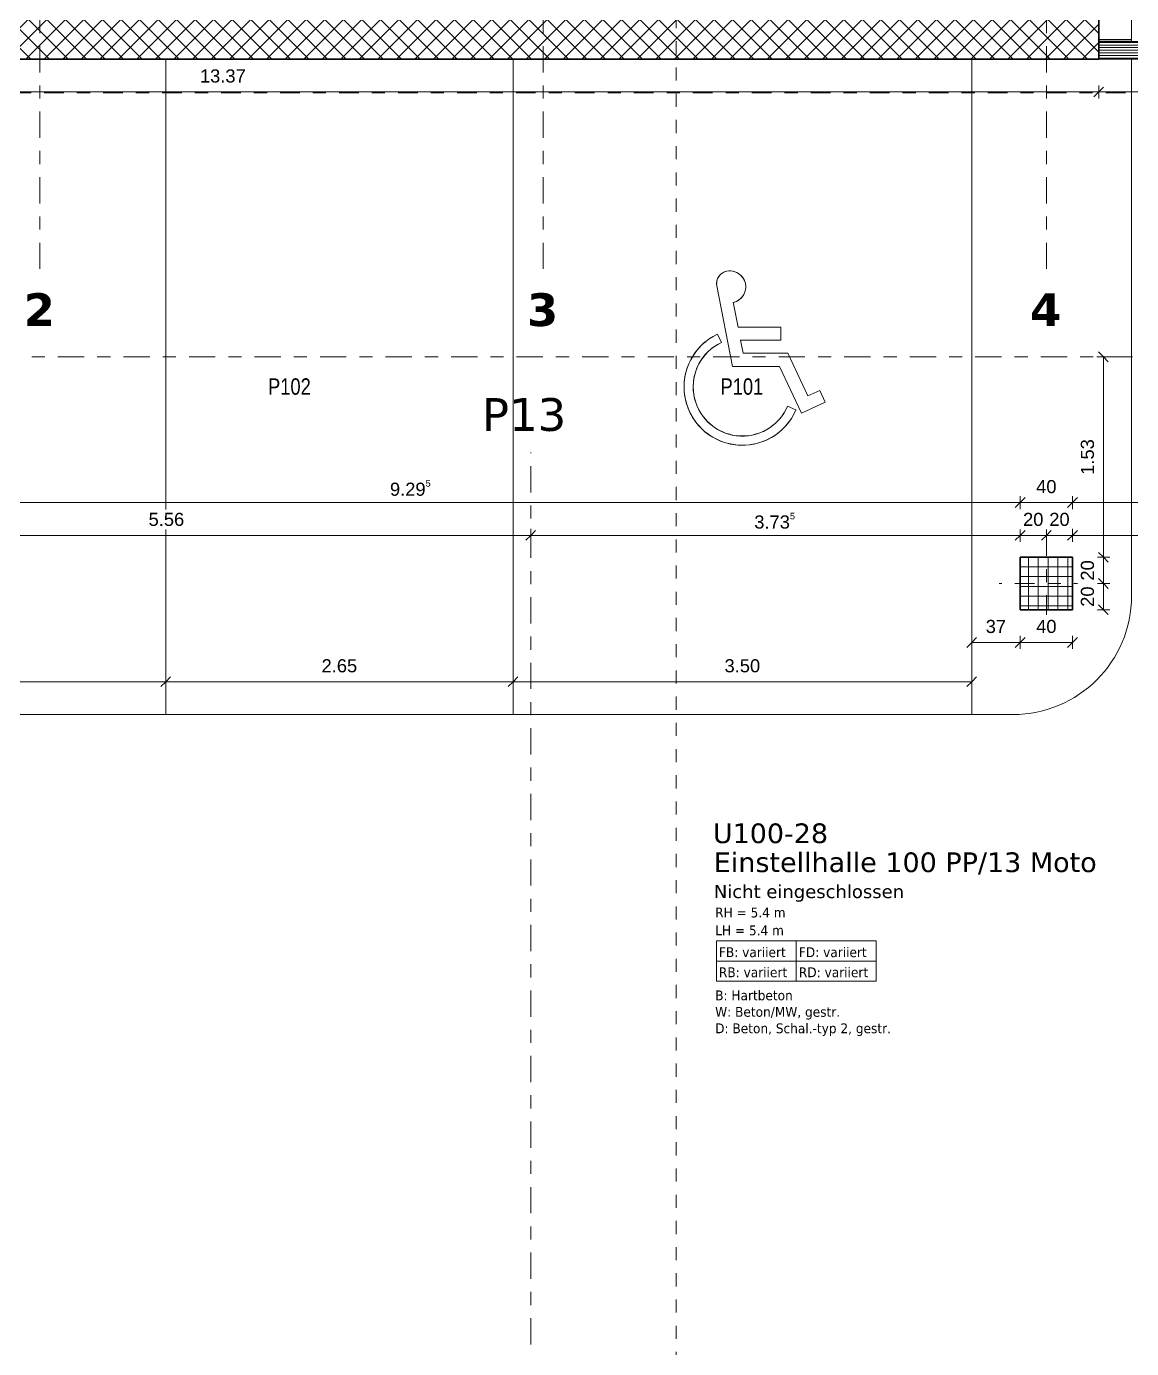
# Model space of a CAD drawing. Header units: metres. Extents: x -86 to 44, y -23 to 39.
# Drawn here: x -27.52 to -19.09, y -12.19 to -2.1 of the extents above; entities that cross this region are included whole.
import ezdxf

# ---------------------------------------------------------------- set-up
doc = ezdxf.new("R2010")
doc.units = ezdxf.units.M
for name, pattern in [('_Rasterlinie_', [0.375, 0.2, -0.05, 0.075, -0.05]), ('_Strichpunkt - Mittel_', [0.35, 0.15, -0.1, 0, -0.1]), ('Strichpunkt - Fein', [0.2, 0.1, -0.05, 0, -0.05]), ('Strichpunkt - Mittel', [0.35, 0.15, -0.1, 0, -0.1])]:
    doc.linetypes.add(name, pattern=pattern)
for name, color, linetype, lineweight in [('A-____-____-DIMS', 7, 'Continuous', 5), ('A-____-____-DIMS-50', 7, 'Continuous', 5), ('A-AREA-____-IDEN', 7, 'Continuous', 5), ('A-DETL-____-THIN', 7, 'Continuous', 9), ('A-DETL-GENF-OTLN', 7, 'Continuous', 9), ('A-FLOR-____-OTLN', 7, 'Continuous', 9), ('A-WALL-____-MCUT', 7, 'Continuous', 35), ('A-WALL-____-PATT', 7, 'Continuous', 35), ('C-PRKG-____-IDEN', 7, 'Continuous', 5), ('C-PRKG-____-OTLN', 7, 'Continuous', 9), ('M-EQPM-____-OTLN', 7, 'Continuous', 9), ('S-COLS-____-MCUT', 7, 'Continuous', 35), ('S-COLS-____-OTLN', 7, 'Continuous', 9), ('S-GRID-____-OTLN', 7, 'Continuous', 5)]:
    doc.layers.add(name, color=color, linetype=linetype, lineweight=lineweight)
for name, color, linetype, lineweight, true_color in [('A-____-MATC-OTLN', 7, 'Strichpunkt - Mittel', 40, 0x0080ff), ('A-DETL-____-OTLN', 5, 'Continuous', 9, 0x0000ff), ('S-GRID-____-IDEN', 7, 'Continuous', 9, 0x5555aa)]:
    doc.layers.add(name, color=color, linetype=linetype, lineweight=lineweight, true_color=true_color)
doc.styles.add('Arial_1', font='arial.ttf', dxfattribs={"height": 0.1})
doc.styles.add('Arial_3', font='arial.ttf', dxfattribs={"width": 0.8, "height": 0.125})
doc.styles.add('Verdana_2', font='verdana.ttf', dxfattribs={"height": 0.1})
doc.styles.add('Verdana_3', font='verdana.ttf', dxfattribs={"width": 0.9, "height": 0.075})
doc.styles.add('Verdana_4', font='verdana.ttf', dxfattribs={"height": 0.15})
doc.styles.add('Verdana_B', font='verdana.ttf', dxfattribs={"height": 0.25})
doc.dimstyles.new('SUB_Rohbau_fein_1', dxfattribs={"dimscale": 0.3048, "dimtxt": 0.102026, "dimasz": 0.246063, "dimexe": 0.164042, "dimexo": 0.0625, "dimgap": 0.123031, "dimtad": 1, "dimrnd": 0.005, "dimzin": 0, "dimdsep": 46, "dimtxsty": 'Arial_1', "dimblk1": 'OBLIQUE', "dimblk2": 'OBLIQUE', "dimsah": 1, "dimcen": 0.09, "dimazin": 0, "dimtfac": 1, "dimtdec": 4, "dimtix": 1, "dimtmove": 0, "dimatfit": 3, "dimfxl": 0.164042, "dimfxlon": 1, "dimtvp": 1, "dimtfill": 1, "dimtolj": 1, "dimtzin": 0, "dimarcsym": 2})
doc.dimstyles.new('SUB_Rohbau_fein_6', dxfattribs={"dimscale": 0.3048, "dimtxt": 0.102026, "dimasz": 0.246063, "dimexe": 0.164042, "dimexo": 0.0625, "dimgap": 0.123031, "dimtad": 1, "dimdec": 1, "dimlfac": 100, "dimrnd": 0.5, "dimdsep": 46, "dimtxsty": 'Arial_1', "dimblk1": 'OBLIQUE', "dimblk2": 'OBLIQUE', "dimsah": 1, "dimcen": 0.09, "dimazin": 0, "dimtfac": 1, "dimtdec": 4, "dimtix": 1, "dimtmove": 0, "dimatfit": 3, "dimfxl": 0.164042, "dimfxlon": 1, "dimtvp": 1, "dimtfill": 1, "dimtolj": 1, "dimtzin": 0, "dimarcsym": 2})
doc.dimstyles.new('SUB_Rohbau_fein_7', dxfattribs={"dimscale": 0.3048, "dimtxt": 0.102026, "dimasz": 0.246063, "dimexe": 0.164042, "dimexo": 0.0625, "dimgap": 0.123031, "dimtad": 1, "dimrnd": 0.005, "dimzin": 0, "dimdsep": 46, "dimtxsty": 'Arial_1', "dimblk1": 'OBLIQUE', "dimblk2": 'OBLIQUE', "dimsah": 1, "dimcen": 0.09, "dimazin": 0, "dimtfac": 1, "dimtdec": 4, "dimtix": 1, "dimtmove": 0, "dimatfit": 3, "dimfxl": 0.164042, "dimfxlon": 1, "dimtvp": 1, "dimtfill": 1, "dimtolj": 1, "dimtzin": 0, "dimarcsym": 2})
doc.dimstyles.new('SUB_Rohbau_fein_8', dxfattribs={"dimscale": 0.3048, "dimtxt": 0.102026, "dimasz": 0.246063, "dimexe": 0.164042, "dimexo": 0.0625, "dimgap": 0.123031, "dimtad": 1, "dimdec": 1, "dimlfac": 100, "dimrnd": 0.5, "dimdsep": 46, "dimtxsty": 'Arial_1', "dimblk1": 'OBLIQUE', "dimblk2": 'OBLIQUE', "dimsah": 1, "dimcen": 0.09, "dimazin": 0, "dimtfac": 1, "dimtdec": 4, "dimtix": 1, "dimtmove": 0, "dimatfit": 3, "dimfxl": 0.164042, "dimfxlon": 1, "dimtvp": 1, "dimtfill": 1, "dimtolj": 1, "dimtzin": 0, "dimarcsym": 2})
doc.dimstyles.new('SUB_Rohbau_fein_9', dxfattribs={"dimscale": 0.3048, "dimtxt": 0.102026, "dimasz": 0.246063, "dimexe": 0.164042, "dimexo": 0.0625, "dimgap": 0.123031, "dimtad": 1, "dimrnd": 0.005, "dimzin": 0, "dimdsep": 46, "dimtxsty": 'Arial_1', "dimblk1": 'OBLIQUE', "dimblk2": 'OBLIQUE', "dimsah": 1, "dimcen": 0.09, "dimazin": 0, "dimtfac": 1, "dimtdec": 4, "dimtix": 1, "dimtmove": 0, "dimatfit": 3, "dimfxl": 0.164042, "dimfxlon": 1, "dimtvp": 1, "dimtfill": 1, "dimtolj": 1, "dimtzin": 0, "dimarcsym": 2})
pattern_1 = [(45, (0, 0), (-0.07071068, 0.07071068), []), (135, (0, 0), (-0.07071068, -0.07071068), [])]

# ---------------------------------------------------------------- blocks, each defined once
blk = doc.blocks.new('PP_Parkplatz - 2650 x 5000-V11--01_UG_OK_FFB_AF')
at = {"layer": 'C-PRKG-____-OTLN', "color": 253, "true_color": 0x999999}
for p, q in [((-23.808, -2.354), (-26.458, -2.354)), ((-26.458, -7.353), (-26.458, -2.354)), ((-23.808, -2.354), (-26.458, -2.354)), ((-26.458, -2.354), (-26.458, -7.353)), ((-26.458, -7.353), (-26.458, -2.354)), ((-26.458, -2.354), (-23.808, -2.354)), ((-26.458, -2.354), (-26.458, -2.354)), ((-23.808, -7.353), (-23.808, -2.354)), ((-23.808, -7.353), (-23.808, -2.354)), ((-23.808, -2.354), (-23.808, -7.353)), ((-23.808, -2.354), (-23.808, -2.354)), ((-23.808, -7.353), (-26.458, -7.353)), ((-26.458, -7.353), (-23.808, -7.353)), ((-23.808, -7.353), (-26.458, -7.353)), ((-26.458, -7.353), (-26.458, -7.353)), ((-23.808, -7.353), (-23.808, -7.353))]:
    blk.add_line(p, q, dxfattribs=at)
blk = doc.blocks.new('PP_Parkplatz - 2650 x 5000-V12--01_UG_OK_FFB_AF')
at = {"layer": 'C-PRKG-____-OTLN', "color": 253, "true_color": 0x999999}
for p, q in [((-26.458, -2.354), (-29.108, -2.354)), ((-29.108, -7.353), (-29.108, -2.354)), ((-26.458, -2.354), (-29.108, -2.354)), ((-29.108, -2.354), (-29.108, -7.353)), ((-29.108, -7.353), (-29.108, -2.354)), ((-29.108, -2.354), (-26.458, -2.354)), ((-29.108, -2.354), (-29.108, -2.354)), ((-26.458, -7.353), (-26.458, -2.354)), ((-26.458, -7.353), (-26.458, -2.354)), ((-26.458, -2.354), (-26.458, -7.353)), ((-26.458, -2.354), (-26.458, -2.354)), ((-26.458, -7.353), (-29.108, -7.353)), ((-29.108, -7.353), (-26.458, -7.353)), ((-26.458, -7.353), (-29.108, -7.353)), ((-29.108, -7.353), (-29.108, -7.353)), ((-26.458, -7.353), (-26.458, -7.353))]:
    blk.add_line(p, q, dxfattribs=at)
blk = doc.blocks.new('PP_Parkplatz - 3500 x 5000-21602457--01_UG_OK_FFB_AF')
at = {"layer": 'C-PRKG-____-OTLN', "color": 253, "true_color": 0x999999}
for p, q in [((-20.308, -2.354), (-23.808, -2.354)), ((-20.308, -2.354), (-23.808, -2.354)), ((-23.808, -2.354), (-23.808, -7.353)), ((-23.808, -7.353), (-23.808, -2.354)), ((-23.808, -2.354), (-20.308, -2.354)), ((-23.808, -2.354), (-23.808, -2.354)), ((-20.308, -7.353), (-20.308, -2.354)), ((-20.308, -2.354), (-20.308, -7.353)), ((-20.308, -2.354), (-20.308, -2.354)), ((-22.255, -4.065), (-22.255, -4.065)), ((-22.253, -4.083), (-22.134, -4.697)), ((-22.134, -4.697), (-22.253, -4.083)), ((-22.032, -4.09), (-22.032, -4.09)), ((-22.09, -4.397), (-22.127, -4.208)), ((-22.127, -4.208), (-22.09, -4.397)), ((-22.127, -4.208), (-22.127, -4.208)), ((-21.764, -4.397), (-22.09, -4.397)), ((-22.09, -4.397), (-21.764, -4.397)), ((-22.09, -4.397), (-22.09, -4.397)), ((-21.764, -4.497), (-21.764, -4.397)), ((-21.764, -4.397), (-21.764, -4.497)), ((-21.764, -4.397), (-21.764, -4.397)), ((-22.217, -4.515), (-22.247, -4.451)), ((-22.247, -4.451), (-22.217, -4.515)), ((-22.247, -4.451), (-22.247, -4.451)), ((-22.217, -4.515), (-22.217, -4.515)), ((-22.051, -4.597), (-22.071, -4.497)), ((-22.071, -4.497), (-21.764, -4.497)), ((-21.764, -4.497), (-22.071, -4.497)), ((-22.071, -4.497), (-22.051, -4.597)), ((-22.071, -4.497), (-22.071, -4.497)), ((-21.764, -4.497), (-21.764, -4.497)), ((-21.71, -4.597), (-22.051, -4.597)), ((-22.051, -4.597), (-21.71, -4.597)), ((-22.051, -4.597), (-22.051, -4.597)), ((-21.558, -4.922), (-21.71, -4.597)), ((-21.71, -4.597), (-21.558, -4.922)), ((-21.71, -4.597), (-21.71, -4.597)), ((-22.134, -4.697), (-21.774, -4.697)), ((-21.774, -4.697), (-22.134, -4.697)), ((-22.134, -4.697), (-22.134, -4.697)), ((-21.774, -4.697), (-21.607, -5.055)), ((-21.607, -5.055), (-21.774, -4.697)), ((-21.774, -4.697), (-21.774, -4.697)), ((-22.503, -4.853), (-22.503, -4.854)), ((-21.468, -4.88), (-21.558, -4.922)), ((-21.558, -4.922), (-21.468, -4.88)), ((-21.558, -4.922), (-21.558, -4.922)), ((-21.425, -4.97), (-21.468, -4.88)), ((-21.468, -4.88), (-21.425, -4.97)), ((-21.468, -4.88), (-21.468, -4.88)), ((-21.649, -5.028), (-21.714, -5.001)), ((-21.714, -5.001), (-21.649, -5.028)), ((-21.714, -5.001), (-21.714, -5.001)), ((-21.649, -5.028), (-21.649, -5.028)), ((-21.607, -5.055), (-21.425, -4.97)), ((-21.425, -4.97), (-21.607, -5.055)), ((-21.425, -4.97), (-21.425, -4.97)), ((-21.607, -5.055), (-21.607, -5.055)), ((-20.308, -7.353), (-23.808, -7.353)), ((-23.808, -7.353), (-20.308, -7.353)), ((-20.308, -7.353), (-23.808, -7.353)), ((-23.808, -7.353), (-23.808, -7.353)), ((-20.308, -7.353), (-20.308, -7.353))]:
    blk.add_line(p, q, dxfattribs=at)
for centre, major_axis, start_param, end_param in [((-22.158, -4.065), (0.0962, 0), 1.762783, 3.333579), ((-22.158, -4.065), (0.0962, 0), 2.810196, 3.071779), ((-22.158, -4.065), (0.0962, 0), 2.548417, 2.80998), ((-22.158, -4.065), (0.0962, 0), 2.286663, 2.548181), ((-22.158, -4.065), (0.0962, 0), 1.762783, 2.286381), ((-22.154, -4.09), (0.122, 0), 4.935437, 8.045968), ((-22.154, -4.09), (0.122, 0), 0.725939, 1.762783), ((-22.154, -4.09), (0.122, 0), 0.466728, 0.725737), ((-22.158, -4.065), (0.0962, 0), 3.071779, 3.333579), ((-22.154, -4.09), (0.122, 0), 5.713069, 5.972095), ((-22.154, -4.09), (0.122, 0), 0.207517, 0.466551), ((-22.154, -4.09), (0.122, 0), 5.97228, 6.231321), ((-22.154, -4.09), (0.122, 0), 6.231491, 6.490702), ((-22.154, -4.09), (0.122, 0), 4.935437, 5.712851), ((-22.058, -4.854), (0.445, 0), 2.009748, 5.87914), ((-22.058, -4.854), (0.375, 0), 2.009748, 5.87914), ((-22.058, -4.853), (0.445, 0), 2.346277, 2.514451), ((-22.058, -4.853), (0.445, 0), 2.009748, 2.346217), ((-22.058, -4.853), (0.375, 0), 2.009748, 2.378262), ((-22.058, -4.853), (0.445, 0), 2.514505, 2.682686), ((-22.058, -4.853), (0.375, 0), 2.378331, 2.562518), ((-22.058, -4.853), (0.445, 0), 2.850967, 3.019155), ((-22.058, -4.853), (0.445, 0), 2.682735, 2.85092), ((-22.058, -4.853), (0.375, 0), 2.746832, 2.931032), ((-22.058, -4.853), (0.375, 0), 2.56258, 2.746775), ((-22.058, -4.853), (0.445, 0), 3.019155, 3.187389), ((-22.058, -4.853), (0.375, 0), 2.931087, 3.115289), ((-22.058, -4.853), (0.445, 0), 3.187435, 3.355624), ((-22.058, -4.853), (0.375, 0), 3.115343, 3.299545), ((-22.058, -4.853), (0.375, 0), 3.299601, 3.483802), ((-22.058, -4.853), (0.445, 0), 3.355671, 3.523858), ((-22.058, -4.853), (0.445, 0), 3.523909, 3.692092), ((-22.058, -4.853), (0.375, 0), 3.483862, 3.668059), ((-22.058, -4.853), (0.375, 0), 3.668126, 5.694814), ((-22.058, -4.853), (0.375, 0), 5.694883, 5.879078), ((-22.058, -4.853), (0.445, 0), 5.710906, 5.879088), ((-22.058, -4.853), (0.445, 0), 3.692149, 5.710848)]:
    blk.add_ellipse(centre, major_axis=major_axis, ratio=0.999794, start_param=start_param, end_param=end_param, dxfattribs=at)
blk = doc.blocks.new('DE_Detailverweis - mit_Rahmen-56961640--01_UG_OK_FFB_AF')
at = {"layer": 'A-DETL-GENF-OTLN', "color": 30, "linetype": 'Strichpunkt - Fein', "true_color": 0xff8000}
blk.add_line((0, 34.717), (0, 0), dxfattribs=at)
blk = doc.blocks.new('Beschriftung_Räume-SUB - Vollständig-17704717--01_UG_OK_FFB_AF')
at = {"layer": 'A-AREA-____-IDEN'}
for p, q in [((0, -0.01825), (0.0244, -0.01825)), ((0, -0.02438), (0, -0.01825)), ((0.0122, -0.01825), (0.0122, -0.02438)), ((0.0244, -0.01825), (0.0244, -0.02438)), ((0, -0.02132), (0.0244, -0.02132)), ((0.0244, -0.02438), (0, -0.02438))]:
    blk.add_line(p, q, dxfattribs=at)
blk = doc.blocks.new('DIMBLOCK779--01_UG_OK_FFB_AF')
at = {"layer": 'A-____-____-DIMS-50'}
for p, q in [((-32.708, -2.603), (-32.746, -2.641)), ((-32.708, -2.603), (-32.708, -2.553)), ((-32.708, -2.603), (-32.671, -2.566)), ((-32.708, -2.603), (-19.338, -2.603)), ((-32.708, -2.603), (-32.708, -2.653)), ((-19.338, -2.603), (-19.376, -2.641)), ((-19.338, -2.603), (-19.338, -2.553)), ((-19.338, -2.603), (-19.301, -2.566)), ((-19.338, -2.603), (-19.338, -2.653))]:
    blk.add_line(p, q, dxfattribs=at)
at = {"layer": 'A-____-____-DIMS-50', "color": 0, "insert": (-26.197, -2.431), "char_height": 0.1, "width": 0.4187, "attachment_point": 1, "line_spacing_factor": 0.941778, "style": 'Arial_1', "bg_fill": 3, "box_fill_scale": 1.25, "bg_fill_color": 256, "bg_fill_true_color": 13158600, "bg_fill_transparency": 0}
blk.add_mtext('13.37', dxfattribs=at)
blk = doc.blocks.new('_Oblique')
at = {"color": 0, "linetype": 'ByBlock', "lineweight": -2}
blk.add_line((-0.5, -0.5), (0.5, 0.5), dxfattribs=at)
blk = doc.blocks.new('DIMBLOCK780--01_UG_OK_FFB_AF')
at = {"layer": 'A-____-____-DIMS-50'}
for p, q in [((-19.338, -2.603), (-19.376, -2.641)), ((-19.338, -2.603), (-19.338, -2.553)), ((-19.338, -2.603), (-19.301, -2.566)), ((-19.338, -2.603), (-13.183, -2.603)), ((-19.338, -2.603), (-19.338, -2.653)), ((-13.183, -2.603), (-13.221, -2.641)), ((-13.183, -2.603), (-13.183, -2.553)), ((-13.183, -2.603), (-13.146, -2.566)), ((-13.183, -2.603), (-13.183, -2.653))]:
    blk.add_line(p, q, dxfattribs=at)
at = {"layer": 'A-____-____-DIMS-50', "color": 0, "insert": (-16.422, -2.431), "char_height": 0.1, "width": 0.38809, "attachment_point": 1, "line_spacing_factor": 0.941778, "style": 'Arial_1', "bg_fill": 3, "box_fill_scale": 1.25, "bg_fill_color": 256, "bg_fill_true_color": 13158600, "bg_fill_transparency": 0}
blk.add_mtext('6.15\\A2\\H0.5x;\\S5^  ;\\H2x;', dxfattribs=at)
blk = doc.blocks.new('DIMBLOCK1041--01_UG_OK_FFB_AF')
at = {"layer": 'A-____-____-DIMS-50'}
for p, q in [((-29.233, -5.736), (-29.271, -5.773)), ((-29.233, -5.736), (-29.233, -5.686)), ((-29.233, -5.736), (-29.196, -5.698)), ((-29.233, -5.736), (-19.938, -5.736)), ((-29.233, -5.736), (-29.233, -5.786)), ((-19.938, -5.736), (-19.976, -5.773)), ((-19.938, -5.736), (-19.938, -5.686)), ((-19.938, -5.736), (-19.901, -5.698)), ((-19.938, -5.736), (-19.938, -5.786))]:
    blk.add_line(p, q, dxfattribs=at)
at = {"layer": 'A-____-____-DIMS-50', "color": 0, "insert": (-24.747, -5.564), "char_height": 0.1, "width": 0.38809, "attachment_point": 1, "line_spacing_factor": 0.941778, "style": 'Arial_1', "bg_fill": 3, "box_fill_scale": 1.25, "bg_fill_color": 256, "bg_fill_true_color": 13158600, "bg_fill_transparency": 0}
blk.add_mtext('9.29\\A2\\H0.5x;\\S5^  ;\\H2x;', dxfattribs=at)
blk = doc.blocks.new('DIMBLOCK1042--01_UG_OK_FFB_AF')
at = {"layer": 'A-____-____-DIMS-50'}
for p, q in [((-19.938, -5.736), (-19.976, -5.773)), ((-19.938, -5.736), (-19.938, -5.686)), ((-19.938, -5.736), (-19.901, -5.698)), ((-19.938, -5.736), (-19.538, -5.736)), ((-19.938, -5.736), (-19.938, -5.786)), ((-19.538, -5.736), (-19.576, -5.773)), ((-19.538, -5.736), (-19.538, -5.686)), ((-19.538, -5.736), (-19.501, -5.698)), ((-19.538, -5.736), (-19.538, -5.786))]:
    blk.add_line(p, q, dxfattribs=at)
at = {"layer": 'A-____-____-DIMS-50', "color": 0, "insert": (-19.816, -5.564), "char_height": 0.1, "width": 0.18609, "attachment_point": 1, "line_spacing_factor": 0.941778, "style": 'Arial_1', "bg_fill": 3, "box_fill_scale": 1.25, "bg_fill_color": 256, "bg_fill_true_color": 13158600, "bg_fill_transparency": 0}
blk.add_mtext('40', dxfattribs=at)
blk = doc.blocks.new('DIMBLOCK1043--01_UG_OK_FFB_AF')
at = {"layer": 'A-____-____-DIMS-50'}
for p, q in [((-19.538, -5.736), (-19.576, -5.773)), ((-19.538, -5.736), (-19.538, -5.686)), ((-19.538, -5.736), (-19.501, -5.698)), ((-19.538, -5.736), (-13.193, -5.736)), ((-19.538, -5.736), (-19.538, -5.786)), ((-13.193, -5.736), (-13.231, -5.773)), ((-13.193, -5.736), (-13.193, -5.686)), ((-13.193, -5.736), (-13.156, -5.698)), ((-13.193, -5.736), (-13.193, -5.786))]:
    blk.add_line(p, q, dxfattribs=at)
at = {"layer": 'A-____-____-DIMS-50', "color": 0, "insert": (-16.527, -5.564), "char_height": 0.1, "width": 0.38809, "attachment_point": 1, "line_spacing_factor": 0.941778, "style": 'Arial_1', "bg_fill": 3, "box_fill_scale": 1.25, "bg_fill_color": 256, "bg_fill_true_color": 13158600, "bg_fill_transparency": 0}
blk.add_mtext('6.34\\A2\\H0.5x;\\S5^  ;\\H2x;', dxfattribs=at)
blk = doc.blocks.new('DIMBLOCK1062--01_UG_OK_FFB_AF')
at = {"layer": 'A-____-____-DIMS-50'}
for p, q in [((-29.233, -5.986), (-29.233, -5.936)), ((-29.233, -5.986), (-29.196, -5.948)), ((-23.673, -5.986), (-23.673, -5.936)), ((-23.673, -5.986), (-23.636, -5.948)), ((-29.233, -5.986), (-29.271, -6.023)), ((-29.233, -5.986), (-23.673, -5.986)), ((-29.233, -5.986), (-29.233, -6.036)), ((-23.673, -5.986), (-23.711, -6.023)), ((-23.673, -5.986), (-23.673, -6.036))]:
    blk.add_line(p, q, dxfattribs=at)
at = {"layer": 'A-____-____-DIMS-50', "color": 0, "insert": (-26.589, -5.814), "char_height": 0.1, "width": 0.32565, "attachment_point": 1, "line_spacing_factor": 0.941778, "style": 'Arial_1', "bg_fill": 3, "box_fill_scale": 1.25, "bg_fill_color": 256, "bg_fill_true_color": 13158600, "bg_fill_transparency": 0}
blk.add_mtext('5.56', dxfattribs=at)
blk = doc.blocks.new('DIMBLOCK1063--01_UG_OK_FFB_AF')
at = {"layer": 'A-____-____-DIMS-50'}
for p, q in [((-23.673, -5.986), (-23.673, -5.936)), ((-23.673, -5.986), (-23.636, -5.948)), ((-19.938, -5.986), (-19.938, -5.936)), ((-19.938, -5.986), (-19.901, -5.948)), ((-23.673, -5.986), (-23.711, -6.023)), ((-23.673, -5.986), (-19.938, -5.986)), ((-23.673, -5.986), (-23.673, -6.036)), ((-19.938, -5.986), (-19.976, -6.023)), ((-19.938, -5.986), (-19.938, -6.036))]:
    blk.add_line(p, q, dxfattribs=at)
at = {"layer": 'A-____-____-DIMS-50', "color": 0, "insert": (-21.967, -5.814), "char_height": 0.1, "width": 0.38809, "attachment_point": 1, "line_spacing_factor": 0.941778, "style": 'Arial_1', "bg_fill": 3, "box_fill_scale": 1.25, "bg_fill_color": 256, "bg_fill_true_color": 13158600, "bg_fill_transparency": 0}
blk.add_mtext('3.73\\A2\\H0.5x;\\S5^  ;\\H2x;', dxfattribs=at)
blk = doc.blocks.new('DIMBLOCK1064--01_UG_OK_FFB_AF')
at = {"layer": 'A-____-____-DIMS-50'}
for p, q in [((-19.938, -5.986), (-19.938, -5.936)), ((-19.938, -5.986), (-19.901, -5.948)), ((-19.738, -5.986), (-19.738, -5.936)), ((-19.738, -5.986), (-19.701, -5.948)), ((-19.938, -5.986), (-19.976, -6.023)), ((-19.938, -5.986), (-19.738, -5.986)), ((-19.938, -5.986), (-19.938, -6.036)), ((-19.738, -5.986), (-19.776, -6.023)), ((-19.738, -5.986), (-19.738, -6.036))]:
    blk.add_line(p, q, dxfattribs=at)
at = {"layer": 'A-____-____-DIMS-50', "color": 0, "insert": (-19.916, -5.814), "char_height": 0.1, "width": 0.18609, "attachment_point": 1, "line_spacing_factor": 0.941778, "style": 'Arial_1', "bg_fill": 3, "box_fill_scale": 1.25, "bg_fill_color": 256, "bg_fill_true_color": 13158600, "bg_fill_transparency": 0}
blk.add_mtext('20', dxfattribs=at)
blk = doc.blocks.new('DIMBLOCK1065--01_UG_OK_FFB_AF')
at = {"layer": 'A-____-____-DIMS-50'}
for p, q in [((-19.738, -5.986), (-19.738, -5.936)), ((-19.738, -5.986), (-19.701, -5.948)), ((-19.538, -5.986), (-19.538, -5.936)), ((-19.538, -5.986), (-19.501, -5.948)), ((-19.738, -5.986), (-19.776, -6.023)), ((-19.738, -5.986), (-19.538, -5.986)), ((-19.738, -5.986), (-19.738, -6.036)), ((-19.538, -5.986), (-19.576, -6.023)), ((-19.538, -5.986), (-19.538, -6.036))]:
    blk.add_line(p, q, dxfattribs=at)
at = {"layer": 'A-____-____-DIMS-50', "color": 0, "insert": (-19.716, -5.814), "char_height": 0.1, "width": 0.18609, "attachment_point": 1, "line_spacing_factor": 0.941778, "style": 'Arial_1', "bg_fill": 3, "box_fill_scale": 1.25, "bg_fill_color": 256, "bg_fill_true_color": 13158600, "bg_fill_transparency": 0}
blk.add_mtext('20', dxfattribs=at)
blk = doc.blocks.new('DIMBLOCK1066--01_UG_OK_FFB_AF')
at = {"layer": 'A-____-____-DIMS-50'}
for p, q in [((-19.538, -5.986), (-19.538, -5.936)), ((-19.538, -5.986), (-19.501, -5.948)), ((-15.073, -5.986), (-15.073, -5.936)), ((-15.073, -5.986), (-15.036, -5.948)), ((-19.538, -5.986), (-19.576, -6.023)), ((-19.538, -5.986), (-15.073, -5.986)), ((-19.538, -5.986), (-19.538, -6.036)), ((-15.073, -5.986), (-15.111, -6.023)), ((-15.073, -5.986), (-15.073, -6.036))]:
    blk.add_line(p, q, dxfattribs=at)
at = {"layer": 'A-____-____-DIMS-50', "color": 0, "insert": (-17.467, -5.814), "char_height": 0.1, "width": 0.38809, "attachment_point": 1, "line_spacing_factor": 0.941778, "style": 'Arial_1', "bg_fill": 3, "box_fill_scale": 1.25, "bg_fill_color": 256, "bg_fill_true_color": 13158600, "bg_fill_transparency": 0}
blk.add_mtext('4.46\\A2\\H0.5x;\\S5^  ;\\H2x;', dxfattribs=at)
blk = doc.blocks.new('DIMBLOCK1166--01_UG_OK_FFB_AF')
at = {"layer": 'A-____-____-DIMS-50'}
for p, q in [((-29.108, -7.103), (-29.108, -7.053)), ((-26.458, -7.103), (-26.458, -7.053)), ((-29.108, -7.103), (-29.146, -7.14)), ((-29.108, -7.103), (-29.071, -7.065)), ((-29.108, -7.103), (-26.458, -7.103)), ((-29.108, -7.103), (-29.108, -7.153)), ((-26.458, -7.103), (-26.496, -7.14)), ((-26.458, -7.103), (-26.421, -7.065)), ((-26.458, -7.103), (-26.458, -7.153))]:
    blk.add_line(p, q, dxfattribs=at)
at = {"layer": 'A-____-____-DIMS-50', "color": 0, "insert": (-27.919, -6.931), "char_height": 0.1, "width": 0.32565, "attachment_point": 1, "line_spacing_factor": 0.941778, "style": 'Arial_1', "bg_fill": 3, "box_fill_scale": 1.25, "bg_fill_color": 256, "bg_fill_true_color": 13158600, "bg_fill_transparency": 0}
blk.add_mtext('2.65', dxfattribs=at)
blk = doc.blocks.new('DIMBLOCK1167--01_UG_OK_FFB_AF')
at = {"layer": 'A-____-____-DIMS-50'}
for p, q in [((-26.458, -7.103), (-26.458, -7.053)), ((-23.808, -7.103), (-23.808, -7.053)), ((-26.458, -7.103), (-26.496, -7.14)), ((-26.458, -7.103), (-26.421, -7.065)), ((-26.458, -7.103), (-23.808, -7.103)), ((-26.458, -7.103), (-26.458, -7.153)), ((-23.808, -7.103), (-23.846, -7.14)), ((-23.808, -7.103), (-23.771, -7.065)), ((-23.808, -7.103), (-23.808, -7.153))]:
    blk.add_line(p, q, dxfattribs=at)
at = {"layer": 'A-____-____-DIMS-50', "color": 0, "insert": (-25.269, -6.931), "char_height": 0.1, "width": 0.32565, "attachment_point": 1, "line_spacing_factor": 0.941778, "style": 'Arial_1', "bg_fill": 3, "box_fill_scale": 1.25, "bg_fill_color": 256, "bg_fill_true_color": 13158600, "bg_fill_transparency": 0}
blk.add_mtext('2.65', dxfattribs=at)
blk = doc.blocks.new('DIMBLOCK1168--01_UG_OK_FFB_AF')
at = {"layer": 'A-____-____-DIMS-50'}
for p, q in [((-23.808, -7.103), (-23.808, -7.053)), ((-20.308, -7.103), (-20.308, -7.053)), ((-23.808, -7.103), (-23.846, -7.14)), ((-23.808, -7.103), (-23.771, -7.065)), ((-23.808, -7.103), (-20.308, -7.103)), ((-23.808, -7.103), (-23.808, -7.153)), ((-20.308, -7.103), (-20.346, -7.14)), ((-20.308, -7.103), (-20.271, -7.065)), ((-20.308, -7.103), (-20.308, -7.153))]:
    blk.add_line(p, q, dxfattribs=at)
at = {"layer": 'A-____-____-DIMS-50', "color": 0, "insert": (-22.194, -6.931), "char_height": 0.1, "width": 0.32565, "attachment_point": 1, "line_spacing_factor": 0.941778, "style": 'Arial_1', "bg_fill": 3, "box_fill_scale": 1.25, "bg_fill_color": 256, "bg_fill_true_color": 13158600, "bg_fill_transparency": 0}
blk.add_mtext('3.50', dxfattribs=at)
blk = doc.blocks.new('DIMBLOCK1782--01_UG_OK_FFB_AF')
at = {"layer": 'A-____-____-DIMS-50'}
for p, q in [((-20.308, -6.803), (-20.308, -6.753)), ((-19.938, -6.803), (-19.938, -6.753)), ((-20.308, -6.803), (-20.346, -6.841)), ((-20.308, -6.803), (-20.271, -6.766)), ((-20.308, -6.803), (-19.938, -6.803)), ((-20.308, -6.803), (-20.308, -6.853)), ((-19.938, -6.803), (-19.976, -6.841)), ((-19.938, -6.803), (-19.901, -6.766)), ((-19.938, -6.803), (-19.938, -6.853))]:
    blk.add_line(p, q, dxfattribs=at)
at = {"layer": 'A-____-____-DIMS-50', "color": 0, "insert": (-20.201, -6.631), "char_height": 0.1, "width": 0.18609, "attachment_point": 1, "line_spacing_factor": 0.941778, "style": 'Arial_1', "bg_fill": 3, "box_fill_scale": 1.25, "bg_fill_color": 256, "bg_fill_true_color": 13158600, "bg_fill_transparency": 0}
blk.add_mtext('37', dxfattribs=at)
blk = doc.blocks.new('DIMBLOCK1783--01_UG_OK_FFB_AF')
at = {"layer": 'A-____-____-DIMS-50'}
for p, q in [((-19.938, -6.803), (-19.938, -6.753)), ((-19.538, -6.803), (-19.538, -6.753)), ((-19.938, -6.803), (-19.976, -6.841)), ((-19.938, -6.803), (-19.901, -6.766)), ((-19.938, -6.803), (-19.538, -6.803)), ((-19.938, -6.803), (-19.938, -6.853)), ((-19.538, -6.803), (-19.576, -6.841)), ((-19.538, -6.803), (-19.501, -6.766)), ((-19.538, -6.803), (-19.538, -6.853))]:
    blk.add_line(p, q, dxfattribs=at)
at = {"layer": 'A-____-____-DIMS-50', "color": 0, "insert": (-19.816, -6.631), "char_height": 0.1, "width": 0.18609, "attachment_point": 1, "line_spacing_factor": 0.941778, "style": 'Arial_1', "bg_fill": 3, "box_fill_scale": 1.25, "bg_fill_color": 256, "bg_fill_true_color": 13158600, "bg_fill_transparency": 0}
blk.add_mtext('40', dxfattribs=at)
blk = doc.blocks.new('DIMBLOCK1857--01_UG_OK_FFB_AF')
at = {"layer": 'A-____-____-DIMS-50'}
for p, q in [((-19.303, -4.623), (-19.353, -4.623)), ((-19.303, -4.623), (-19.341, -4.586)), ((-19.303, -4.623), (-19.303, -6.153)), ((-19.303, -4.623), (-19.266, -4.661)), ((-19.303, -4.623), (-19.253, -4.623)), ((-19.303, -6.153), (-19.341, -6.116)), ((-19.303, -6.153), (-19.353, -6.153)), ((-19.303, -6.153), (-19.266, -6.191)), ((-19.303, -6.153), (-19.253, -6.153))]:
    blk.add_line(p, q, dxfattribs=at)
at = {"layer": 'A-____-____-DIMS-50', "color": 0, "insert": (-19.475, -5.524), "char_height": 0.1, "width": 0.32565, "attachment_point": 1, "rotation": 90, "line_spacing_factor": 0.941778, "style": 'Arial_1', "bg_fill": 3, "box_fill_scale": 1.25, "bg_fill_color": 256, "bg_fill_true_color": 13158600, "bg_fill_transparency": 0}
blk.add_mtext('1.53', dxfattribs=at)
blk = doc.blocks.new('DIMBLOCK1858--01_UG_OK_FFB_AF')
at = {"layer": 'A-____-____-DIMS-50'}
for p, q in [((-19.303, -6.153), (-19.341, -6.116)), ((-19.303, -6.153), (-19.353, -6.153)), ((-19.303, -6.153), (-19.303, -6.353)), ((-19.303, -6.153), (-19.266, -6.191)), ((-19.303, -6.153), (-19.253, -6.153)), ((-19.303, -6.353), (-19.353, -6.353)), ((-19.303, -6.353), (-19.341, -6.316)), ((-19.303, -6.353), (-19.266, -6.391)), ((-19.303, -6.353), (-19.253, -6.353))]:
    blk.add_line(p, q, dxfattribs=at)
at = {"layer": 'A-____-____-DIMS-50', "color": 0, "insert": (-19.475, -6.331), "char_height": 0.1, "width": 0.18609, "attachment_point": 1, "rotation": 90, "line_spacing_factor": 0.941778, "style": 'Arial_1', "bg_fill": 3, "box_fill_scale": 1.25, "bg_fill_color": 256, "bg_fill_true_color": 13158600, "bg_fill_transparency": 0}
blk.add_mtext('20', dxfattribs=at)
blk = doc.blocks.new('DIMBLOCK1859--01_UG_OK_FFB_AF')
at = {"layer": 'A-____-____-DIMS-50'}
for p, q in [((-19.303, -6.353), (-19.353, -6.353)), ((-19.303, -6.353), (-19.341, -6.316)), ((-19.303, -6.353), (-19.303, -6.553)), ((-19.303, -6.353), (-19.266, -6.391)), ((-19.303, -6.353), (-19.253, -6.353)), ((-19.303, -6.553), (-19.353, -6.553)), ((-19.303, -6.553), (-19.341, -6.516)), ((-19.303, -6.553), (-19.266, -6.591)), ((-19.303, -6.553), (-19.253, -6.553))]:
    blk.add_line(p, q, dxfattribs=at)
at = {"layer": 'A-____-____-DIMS-50', "color": 0, "insert": (-19.475, -6.531), "char_height": 0.1, "width": 0.18609, "attachment_point": 1, "rotation": 90, "line_spacing_factor": 0.941778, "style": 'Arial_1', "bg_fill": 3, "box_fill_scale": 1.25, "bg_fill_color": 256, "bg_fill_true_color": 13158600, "bg_fill_transparency": 0}
blk.add_mtext('20', dxfattribs=at)

msp = doc.modelspace()

# ---------------------------------------------------------------- hatches: boundary and pattern name
at = {"layer": 'A-WALL-____-PATT', "lineweight": 9}
h = msp.add_hatch(dxfattribs=at)
h.set_pattern_fill('FP_1', color=256, style=0, pattern_type=2)
h.set_pattern_definition(pattern_1)
h.paths.add_polyline_path([(-25.0335, -2.3534), (-19.538, -2.3534), (-19.538, -2.0534), (-32.408, -2.0534), (-32.408, -2.3534), (-29.0798, -2.3534)])
h = msp.add_hatch(dxfattribs=at)
h.set_pattern_fill('FP_1', color=256, style=0, pattern_type=2)
h.set_pattern_definition(pattern_1)
h.paths.add_polyline_path([(-19.338, -2.3534), (-19.338, -2.0534), (-19.538, -2.0534), (-19.538, -2.3534), (-19.4699, -2.3534)])
at = {"layer": 'M-EQPM-____-OTLN', "true_color": 0x787878}
h = msp.add_hatch(dxfattribs=at)
h.set_pattern_fill('FP_33', color=8, style=0, pattern_type=2)
h.set_pattern_definition([(0, (-16.261, -2.285), (0, 0.02), [])])
h.paths.add_polyline_path([(-19.338, -2.3523), (-13.183, -2.3523), (-13.183, -2.2173), (-19.338, -2.2173)])
at = {"layer": 'S-COLS-____-OTLN'}
h = msp.add_hatch(dxfattribs=at)
h.set_pattern_fill('FP_2', color=256, style=0, pattern_type=2)
h.set_pattern_definition([(0, (0, 0), (0, 0.075), []), (90, (0, 0), (-0.075, 5e-18), [])])
h.paths.add_polyline_path([(-19.538, -6.5534), (-19.538, -6.1534), (-19.938, -6.1534), (-19.938, -6.5534)])

# ---------------------------------------------------------------- linework, layer by layer
at = {"layer": 'A-DETL-____-OTLN', "color": 8, "linetype": '_Strichpunkt - Mittel_', "true_color": 0x808080}
for p, q in [((-19.738, -5.9934), (-19.738, -6.7134)), ((-19.378, -6.3534), (-20.098, -6.3534))]:
    msp.add_line(p, q, dxfattribs=at)
at = {"layer": 'A-DETL-____-THIN', "color": 9, "true_color": 0xc0c0c0}
for p, q in [((-19.088, -2.3534), (-19.088, -6.448)), ((-20.308, -7.353), (-19.993, -7.353))]:
    msp.add_line(p, q, dxfattribs=at)
msp.add_arc((-19.993, -6.448), 0.905, 270, 360, dxfattribs=at)
at = {"layer": 'A-FLOR-____-OTLN'}
for p, q in [((-19.088, -2.2174), (-19.088, -2.2033)), ((-19.088, -2.2174), (-13.433, -2.2174)), ((-19.338, -2.3534), (-13.183, -2.3534)), ((-13.433, -2.3523), (-19.088, -2.3523)), ((-19.088, -2.3534), (-19.088, -2.3523)), ((-13.433, -2.3534), (-19.088, -2.3534))]:
    msp.add_line(p, q, dxfattribs=at)
at = {"layer": 'A-WALL-____-MCUT'}
for p, q in [((-19.338, -2.3534), (-19.338, -2.0534)), ((-32.708, -2.3534), (-19.338, -2.3534))]:
    msp.add_line(p, q, dxfattribs=at)
at = {"layer": 'M-EQPM-____-OTLN'}
for p, q in [((-19.338, -2.2153), (-19.088, -2.2153)), ((-19.088, -2.2169), (-19.338, -2.2169)), ((-19.338, -2.2169), (-19.088, -2.2169)), ((-19.088, -2.2173), (-19.338, -2.2173)), ((-19.338, -2.3523), (-13.183, -2.3523))]:
    msp.add_line(p, q, dxfattribs=at)
at = {"layer": 'S-COLS-____-MCUT'}
for p, q in [((-19.538, -6.1534), (-19.938, -6.1534)), ((-19.938, -6.1534), (-19.938, -6.5534)), ((-19.538, -6.5534), (-19.538, -6.1534)), ((-19.938, -6.5534), (-19.538, -6.5534))]:
    msp.add_line(p, q, dxfattribs=at)
at = {"layer": 'S-COLS-____-OTLN'}
for p, q in [((-19.088, -2.2033), (-19.088, 0.7611)), ((-19.338, -2.2033), (-19.088, -2.2033))]:
    msp.add_line(p, q, dxfattribs=at)
at = {"layer": 'S-GRID-____-OTLN', "color": 8, "linetype": '_Rasterlinie_', "true_color": 0x808080}
for p, q in [((-27.418, -3.9534), (-27.418, 34.9016)), ((-23.578, -3.9534), (-23.578, 34.9016)), ((-19.738, -3.9534), (-19.738, 34.9016)), ((-34.308, -2.3534), (27.9515, -2.3534)), ((-80.7802, -4.6234), (27.9515, -4.6234)), ((-23.673, -20.6582), (-23.673, -5.3534))]:
    msp.add_line(p, q, dxfattribs=at)

# ---------------------------------------------------------------- block references
at = {"layer": 'A-AREA-____-IDEN', "xscale": 49.99999999999998, "yscale": 49.99999999999998, "zscale": 49.99999999999998}
msp.add_blockref('Beschriftung_Räume-SUB - Vollständig-17704717--01_UG_OK_FFB_AF', (-22.2563, -8.1683), dxfattribs=at)
at = {"layer": 'A-DETL-GENF-OTLN', "color": 30, "true_color": 0xff8000}
msp.add_blockref('DE_Detailverweis - mit_Rahmen-56961640--01_UG_OK_FFB_AF', (-22.563, -18.1334), dxfattribs=at)
at = {"layer": 'C-PRKG-____-OTLN', "color": 253, "true_color": 0x999999}
for name in ['PP_Parkplatz - 2650 x 5000-V12--01_UG_OK_FFB_AF', 'PP_Parkplatz - 2650 x 5000-V11--01_UG_OK_FFB_AF', 'PP_Parkplatz - 3500 x 5000-21602457--01_UG_OK_FFB_AF']:
    msp.add_blockref(name, (0, 0), dxfattribs=at)

# ---------------------------------------------------------------- texts
at = {"layer": 'A-AREA-____-IDEN', "attachment_point": 1}
for s, insert, char_height, width, style in [('U100-28', (-22.2832, -8.184), 0.15, 1.074261, 'Verdana_4'), ('Einstellhalle 100 PP/13 Moto', (-22.276, -8.4051), 0.15, 3.531433, 'Verdana_4'), ('Nicht eingeschlossen', (-22.2755, -8.6536), 0.1, 1.799788, 'Verdana_2'), ('RH = 5.4 m', (-22.2656, -8.8261), 0.075, 0.678228, 'Verdana_3'), ('LH = 5.4 m', (-22.2656, -8.9621), 0.075, 0.663797, 'Verdana_3'), ('FB: variiert', (-22.2368, -9.1289), 0.075, 0.656582, 'Verdana_3'), ('FD: variiert', (-21.6268, -9.1289), 0.075, 0.667405, 'Verdana_3'), ('RB: variiert', (-22.2368, -9.282), 0.075, 0.671012, 'Verdana_3'), ('RD: variiert', (-21.6268, -9.282), 0.075, 0.681835, 'Verdana_3'), ('B: Hartbeton', (-22.2656, -9.4582), 0.075, 0.753987, 'Verdana_3'), ('W: Beton/MW, gestr.', (-22.2656, -9.5839), 0.075, 1.237405, 'Verdana_3'), ('D: Beton, Schal.-typ 2, gestr.', (-22.2656, -9.7096), 0.075, 1.73886, 'Verdana_3')]:
    msp.add_mtext(s, dxfattribs=dict(at, insert=insert, char_height=char_height, width=width, style=style))
at = {"layer": 'S-GRID-____-IDEN', "color": 8, "lineweight": 5, "true_color": 0x808080, "char_height": 0.25, "attachment_point": 1, "style": 'Verdana_B'}
for s, insert, width in [('\\fVerdana|b1|i0|c0|p34|;2', (-27.542, -4.1389), 0.296624), ('\\fVerdana|b1|i0|c0|p34|;3', (-23.702, -4.1389), 0.296624), ('\\fVerdana|b1|i0|c0|p34|;4', (-19.862, -4.1389), 0.296624), ('P13', (-24.045, -4.9389), 0.89789)]:
    msp.add_mtext(s, dxfattribs=dict(at, insert=insert, width=width))

# ---------------------------------------------------------------- next in the draw order: texts
at = {"layer": 'C-PRKG-____-IDEN', "char_height": 0.125, "width": 0.391223, "attachment_point": 1, "style": 'Arial_3', "bg_fill": 3, "box_fill_scale": 1.25, "bg_fill_color": 256, "bg_fill_true_color": 13158600, "bg_fill_transparency": 0}
for s, insert in [('P102', (-25.6775, -4.788)), ('P101', (-22.2246, -4.788))]:
    msp.add_mtext(s, dxfattribs=dict(at, insert=insert))

# ---------------------------------------------------------------- next in the draw order: dimensions: what is measured, and where the dimension line sits
at = {"layer": 'A-____-____-DIMS'}
for base, p1, p2, dimstyle, override, picture, middle in [((-19.338, -2.6034), (-32.708, -2.5534), (-19.338, -2.5534), 'SUB_Rohbau_fein_1', {"dimpost": '<>', "dimfxl": 13.37}, 'DIMBLOCK779--01_UG_OK_FFB_AF', (-26.023, -2.5149)), ((-19.938, -6.8034), (-20.308, -6.7534), (-19.938, -6.7534), 'SUB_Rohbau_fein_8', {"dimpost": '<>', "dimfxl": 0.37}, 'DIMBLOCK1782--01_UG_OK_FFB_AF', (-20.123, -6.7149)), ((-26.458, -7.1029), (-29.108, -7.0529), (-26.458, -7.0529), 'SUB_Rohbau_fein_7', {"dimpost": '<>', "dimfxl": 2.65}, 'DIMBLOCK1166--01_UG_OK_FFB_AF', (-27.783, -7.0144))]:
    dim = msp.add_linear_dim(base=base, p1=p1, p2=p2, dimstyle=dimstyle, override=override, dxfattribs=at)
    dim.commit()
    dim.dimension.update_dxf_attribs({"geometry": picture, "text_midpoint": middle})
dim = msp.add_linear_dim(base=(-19.938, -5.7358), p1=(-29.233, -5.7858), p2=(-19.938, -5.7858), text='\\A1;9.29\\Q;{\\A1;{\\H0.5x;\\S5^ ;}}', dimstyle='SUB_Rohbau_fein_7', override={"dimpost": '<>', "dimfxl": 9.295}, dxfattribs=at)
dim.commit()
dim.dimension.update_dxf_attribs({"geometry": 'DIMBLOCK1041--01_UG_OK_FFB_AF', "text_midpoint": (-24.5855, -5.6473)})

# ---------------------------------------------------------------- next in the draw order: dimensions: what is measured, and where the dimension line sits
dim = msp.add_linear_dim(base=(-13.183, -2.6034), p1=(-19.338, -2.5534), p2=(-13.183, -2.5534), text='\\A1;6.15\\Q;{\\A1;{\\H0.5x;\\S5^ ;}}', dimstyle='SUB_Rohbau_fein_1', override={"dimpost": '<>', "dimfxl": 6.155}, dxfattribs=at)
dim.commit()
dim.dimension.update_dxf_attribs({"geometry": 'DIMBLOCK780--01_UG_OK_FFB_AF', "text_midpoint": (-16.2605, -2.5149)})
for base, p1, p2, dimstyle, override, picture, middle in [((-19.538, -5.7358), (-19.938, -5.7858), (-19.538, -5.7858), 'SUB_Rohbau_fein_6', {"dimpost": '<>', "dimfxl": 0.4}, 'DIMBLOCK1042--01_UG_OK_FFB_AF', (-19.738, -5.6473)), ((-23.673, -5.9858), (-29.233, -6.0358), (-23.673, -5.9358), 'SUB_Rohbau_fein_7', {"dimpost": '<>', "dimfxl": 5.560899}, 'DIMBLOCK1062--01_UG_OK_FFB_AF', (-26.453, -5.8973)), ((-19.538, -6.8034), (-19.938, -6.7534), (-19.538, -6.7534), 'SUB_Rohbau_fein_8', {"dimpost": '<>', "dimfxl": 0.4}, 'DIMBLOCK1783--01_UG_OK_FFB_AF', (-19.738, -6.7149)), ((-23.808, -7.1029), (-26.458, -7.0529), (-23.808, -7.0529), 'SUB_Rohbau_fein_7', {"dimpost": '<>', "dimfxl": 2.65}, 'DIMBLOCK1167--01_UG_OK_FFB_AF', (-25.133, -7.0144))]:
    dim = msp.add_linear_dim(base=base, p1=p1, p2=p2, dimstyle=dimstyle, override=override, dxfattribs=at)
    dim.commit()
    dim.dimension.update_dxf_attribs({"geometry": picture, "text_midpoint": middle})

# ---------------------------------------------------------------- next in the draw order: linework, layer by layer
at = {"layer": 'A-____-MATC-OTLN'}
msp.add_line((-85.8852, -2.6034), (43.9107, -2.6034), dxfattribs=at)

# ---------------------------------------------------------------- next in the draw order: dimensions: what is measured, and where the dimension line sits
at = {"layer": 'A-____-____-DIMS'}
for base, p1, p2, text, override, picture, middle in [((-13.193, -5.7358), (-19.538, -5.7858), (-13.193, -5.7858), '\\A1;6.34\\Q;{\\A1;{\\H0.5x;\\S5^ ;}}', {"dimpost": '<>', "dimfxl": 6.345}, 'DIMBLOCK1043--01_UG_OK_FFB_AF', (-16.3655, -5.6472)), ((-19.938, -5.9858), (-23.673, -5.9358), (-19.938, -6.0358), '\\A1;3.73\\Q;{\\A1;{\\H0.5x;\\S5^ ;}}', {"dimpost": '<>', "dimfxl": 3.736338}, 'DIMBLOCK1063--01_UG_OK_FFB_AF', (-21.8055, -5.8972))]:
    dim = msp.add_linear_dim(base=base, p1=p1, p2=p2, text=text, dimstyle='SUB_Rohbau_fein_7', override=override, dxfattribs=at)
    dim.commit()
    dim.dimension.update_dxf_attribs({"geometry": picture, "text_midpoint": middle})
dim = msp.add_linear_dim(base=(-20.308, -7.1029), p1=(-23.808, -7.0529), p2=(-20.308, -7.0529), dimstyle='SUB_Rohbau_fein_7', override={"dimpost": '<>', "dimfxl": 3.5}, dxfattribs=at)
dim.commit()
dim.dimension.update_dxf_attribs({"geometry": 'DIMBLOCK1168--01_UG_OK_FFB_AF', "text_midpoint": (-22.058, -7.0143)})

# ---------------------------------------------------------------- next in the draw order: dimensions: what is measured, and where the dimension line sits
dim = msp.add_linear_dim(base=(-19.738, -5.9858), p1=(-19.938, -6.0358), p2=(-19.738, -5.9358), dimstyle='SUB_Rohbau_fein_6', override={"dimpost": '<>', "dimfxl": 0.223607}, dxfattribs=at)
dim.commit()
dim.dimension.update_dxf_attribs({"geometry": 'DIMBLOCK1064--01_UG_OK_FFB_AF', "text_midpoint": (-19.838, -5.8973)})

# ---------------------------------------------------------------- next in the draw order: dimensions: what is measured, and where the dimension line sits
dim = msp.add_linear_dim(base=(-19.538, -5.9858), p1=(-19.738, -5.9358), p2=(-19.538, -6.0358), dimstyle='SUB_Rohbau_fein_6', override={"dimpost": '<>', "dimfxl": 0.223607}, dxfattribs=at)
dim.commit()
dim.dimension.update_dxf_attribs({"geometry": 'DIMBLOCK1065--01_UG_OK_FFB_AF', "text_midpoint": (-19.638, -5.8973)})

# ---------------------------------------------------------------- next in the draw order: dimensions: what is measured, and where the dimension line sits
dim = msp.add_linear_dim(base=(-15.073, -5.9858), p1=(-19.538, -6.0358), p2=(-15.073, -5.9358), text='\\A1;4.46\\Q;{\\A1;{\\H0.5x;\\S5^ ;}}', dimstyle='SUB_Rohbau_fein_7', override={"dimpost": '<>', "dimfxl": 4.46612}, dxfattribs=at)
dim.commit()
dim.dimension.update_dxf_attribs({"geometry": 'DIMBLOCK1066--01_UG_OK_FFB_AF', "text_midpoint": (-17.3055, -5.8973)})

# ---------------------------------------------------------------- next in the draw order: dimensions: what is measured, and where the dimension line sits
dim = msp.add_linear_dim(base=(-19.303, -6.1534), p1=(-19.253, -4.6234), p2=(-19.353, -6.1534), angle=90, dimstyle='SUB_Rohbau_fein_9', override={"dimpost": '<>', "dimfxl": 1.533264}, dxfattribs=at)
dim.commit()
dim.dimension.update_dxf_attribs({"geometry": 'DIMBLOCK1857--01_UG_OK_FFB_AF', "text_midpoint": (-19.3916, -5.3884)})

# ---------------------------------------------------------------- next in the draw order: dimensions: what is measured, and where the dimension line sits
dim = msp.add_linear_dim(base=(-19.303, -6.3534), p1=(-19.353, -6.1534), p2=(-19.253, -6.3534), angle=90, dimstyle='SUB_Rohbau_fein_8', override={"dimpost": '<>', "dimfxl": 0.223607}, dxfattribs=at)
dim.commit()
dim.dimension.update_dxf_attribs({"geometry": 'DIMBLOCK1858--01_UG_OK_FFB_AF', "text_midpoint": (-19.3916, -6.2534)})

# ---------------------------------------------------------------- next in the draw order: dimensions: what is measured, and where the dimension line sits
dim = msp.add_linear_dim(base=(-19.303, -6.5534), p1=(-19.253, -6.3534), p2=(-19.353, -6.5534), angle=90, dimstyle='SUB_Rohbau_fein_8', override={"dimpost": '<>', "dimfxl": 0.223607}, dxfattribs=at)
dim.commit()
dim.dimension.update_dxf_attribs({"geometry": 'DIMBLOCK1859--01_UG_OK_FFB_AF', "text_midpoint": (-19.3916, -6.4534)})

doc.saveas('drawing.dxf')
